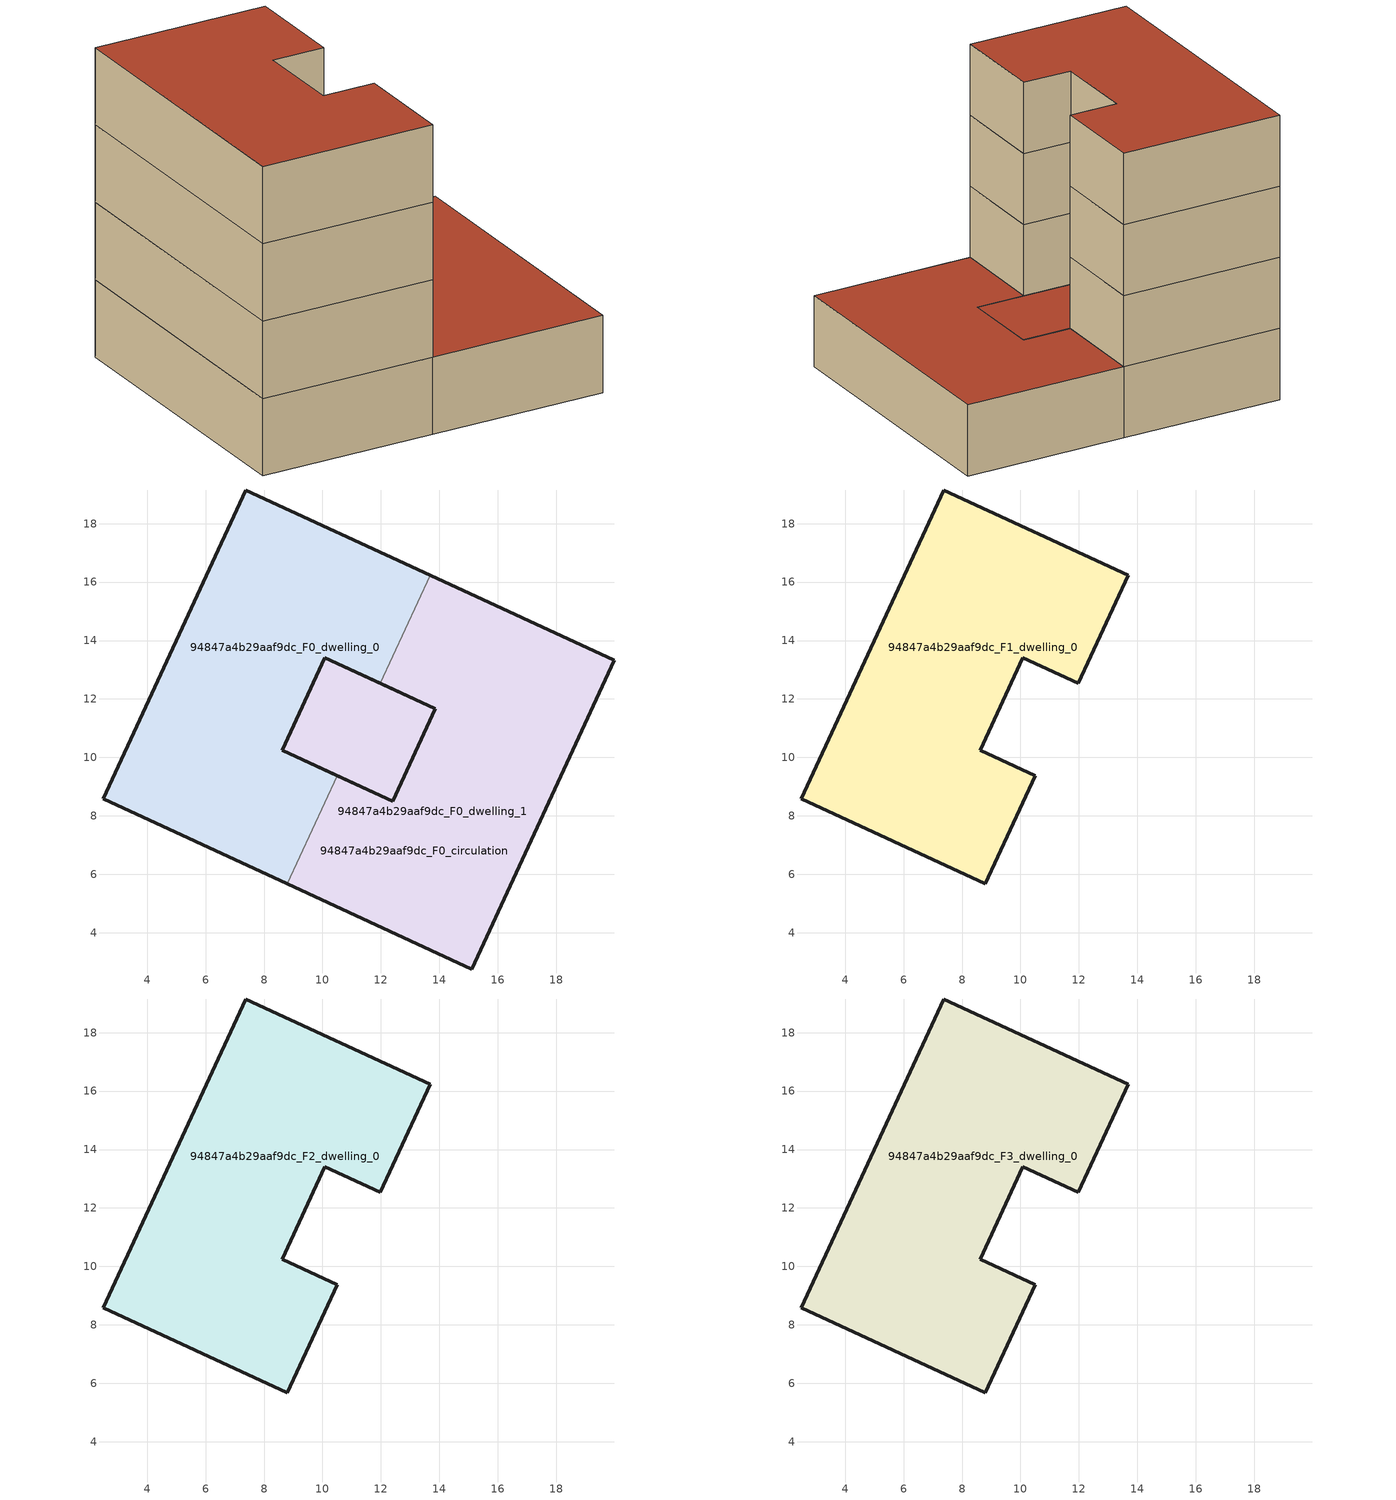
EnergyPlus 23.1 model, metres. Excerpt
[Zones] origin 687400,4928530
94847a4b29aaf9dc_F0_dwelling_0
 floor ground (EU_floor_Construction): 13.68,16.24 11.97,12.54 10.08,13.41 8.62,10.24 10.51,9.37 8.8,5.67 2.5,8.58 7.38,19.15 z0
 wall outside (EU_wall_Construction): 13.68,16.24 7.38,19.15 2.5,8.58 8.8,5.67 / 10.51,9.37 8.62,10.24 10.08,13.41 11.97,12.54 z0:3
 wall to 94847a4b29aaf9dc_F0_dwelling_1 (EU_wall_Construction): 8.8,5.67 10.51,9.37 / 11.97,12.54 13.68,16.24 z0:3
94847a4b29aaf9dc_F0_dwelling_1
 floor ground (EU_floor_Construction): 13.77,11.71 13.86,11.67 12.4,8.5 10.51,9.37 8.62,10.24 10.08,13.41 z0; 19.99,13.33 15.1,2.76 8.8,5.67 10.51,9.37 12.4,8.5 13.86,11.67 13.77,11.71 11.97,12.54 13.68,16.24 z0
 wall outside (EU_wall_Construction): 11.97,12.54 13.86,11.67 12.4,8.5 10.51,9.37 / 8.8,5.67 15.1,2.76 19.99,13.33 13.68,16.24 z0:3
 roof outside (EU_roof_Construction): 15.1,2.76 19.99,13.33 13.68,16.24 11.97,12.54 13.77,11.71 13.86,11.67 12.4,8.5 10.51,9.37 8.8,5.67 z3; 12.4,8.5 13.86,11.67 13.77,11.71 10.08,13.41 8.62,10.24 10.51,9.37 z3
94847a4b29aaf9dc_F0_circulation
 floor ground (EU_floor_Construction): 13.77,11.71 13.86,11.67 12.4,8.5 10.51,9.37 8.62,10.24 10.08,13.41 z0; 19.99,13.33 15.1,2.76 8.8,5.67 10.51,9.37 12.4,8.5 13.86,11.67 13.77,11.71 11.97,12.54 13.68,16.24 z0
 wall outside (EU_wall_Construction): 12.4,8.5 13.86,11.67 10.08,13.41 8.62,10.24 12.4,8.5 z0:3
 roof outside (EU_roof_Construction): 15.1,2.76 19.99,13.33 13.68,16.24 11.97,12.54 13.77,11.71 13.86,11.67 12.4,8.5 10.51,9.37 8.8,5.67 z3; 12.4,8.5 13.86,11.67 13.77,11.71 10.08,13.41 8.62,10.24 10.51,9.37 z3
94847a4b29aaf9dc_F1_dwelling_0
 floor to 94847a4b29aaf9dc_F0_dwelling_0 (EU_floor_Construction): 13.68,16.24 11.97,12.54 10.08,13.41 8.62,10.24 10.51,9.37 8.8,5.67 2.5,8.58 7.38,19.15 z3
 wall outside (EU_wall_Construction): 13.68,16.24 7.38,19.15 2.5,8.58 8.8,5.67 10.51,9.37 8.62,10.24 10.08,13.41 11.97,12.54 13.68,16.24 z3:6
94847a4b29aaf9dc_F2_dwelling_0
 floor to 94847a4b29aaf9dc_F1_dwelling_0 (EU_floor_Construction): 13.68,16.24 11.97,12.54 10.08,13.41 8.62,10.24 10.51,9.37 8.8,5.67 2.5,8.58 7.38,19.15 z6
 wall outside (EU_wall_Construction): 13.68,16.24 7.38,19.15 2.5,8.58 8.8,5.67 10.51,9.37 8.62,10.24 10.08,13.41 11.97,12.54 13.68,16.24 z6:9
94847a4b29aaf9dc_F3_dwelling_0
 floor to 94847a4b29aaf9dc_F2_dwelling_0 (EU_floor_Construction): 13.68,16.24 11.97,12.54 10.08,13.41 8.62,10.24 10.51,9.37 8.8,5.67 2.5,8.58 7.38,19.15 z9
 wall outside (EU_wall_Construction): 13.68,16.24 7.38,19.15 2.5,8.58 8.8,5.67 10.51,9.37 8.62,10.24 10.08,13.41 11.97,12.54 13.68,16.24 z9:12
 roof outside (EU_roof_Construction): 10.51,9.37 8.62,10.24 10.08,13.41 11.97,12.54 13.68,16.24 7.38,19.15 2.5,8.58 8.8,5.67 z12
[Building]
EU S2 Campaign: North Axis=0; Terrain=City; Solar Distribution=FullExterior
[Site:Location]
Bologna: Latitude=44.5; Longitude=11.25; Time Zone=1; Elevation=37
[SizingPeriod:WeatherFileDays]
AnnualSizingPeriod: Begin Month=1; Begin Day of Month=1; End Month=12; End Day of Month=31; Day of Week for Start Day=Monday; Use Weather File Daylight Saving Period=No; Use Weather File Rain and Snow Indicators=No
[MATERIAL]
EU_InternalMass_Material: Roughness=MediumRough; Thickness=0.1; Conductivity=1; Density=1800; Specific Heat=900; Thermal Absorptance=0.9; Solar Absorptance=0.7; Visible Absorptance=0.7
[MATERIAL:NOMASS] Roughness=MediumRough; Thermal Absorptance=0.9; Solar Absorptance=0.7; Visible Absorptance=0.7
Name | Thermal Resistance
EU_wall_NoMass | 0.937881
EU_roof_NoMass | 0.548572
EU_floor_NoMass | 0.71348
[CONSTRUCTION]
EU_wall_Construction: EU_wall_NoMass
EU_roof_Construction: EU_roof_NoMass
EU_floor_Construction: EU_floor_NoMass
EU_InternalMass_Construction: EU_InternalMass_Material
[ZONE] Type=1; Multiplier=1; Ceiling Height=autocalculate; Floor Area=autocalculate; Part of Total Floor Area=Yes
Name | Volume
94847a4b29aaf9dc_F0_dwelling_0; 94847a4b29aaf9dc_F1_dwelling_0; 94847a4b29aaf9dc_F2_dwelling_0; 94847a4b29aaf9dc_F3_dwelling_0 | 220.675
94847a4b29aaf9dc_F0_dwelling_1; 94847a4b29aaf9dc_F0_circulation | 264.328
[INTERNALMASS] Construction=EU_InternalMass_Construction
Name | Zone or ZoneList | Surface Area
94847a4b29aaf9dc_F0_dwelling_0_EU_InternalMass | 94847a4b29aaf9dc_F0_dwelling_0 | 73.5592
94847a4b29aaf9dc_F0_dwelling_1_EU_InternalMass | 94847a4b29aaf9dc_F0_dwelling_1 | 73.5592
94847a4b29aaf9dc_F1_dwelling_0_EU_InternalMass | 94847a4b29aaf9dc_F1_dwelling_0 | 161.668
94847a4b29aaf9dc_F2_dwelling_0_EU_InternalMass | 94847a4b29aaf9dc_F2_dwelling_0 | 161.668
94847a4b29aaf9dc_F3_dwelling_0_EU_InternalMass | 94847a4b29aaf9dc_F3_dwelling_0 | 161.668
[OTHEREQUIPMENT] Fuel Type=Electricity; Design Level Calculation Method=Watts/Area; Power per Zone Floor Area=1; Fraction Latent=0; Fraction Radiant=0; Fraction Lost=0; Carbon Dioxide Generation Rate=0; EndUse Subcategory=EU_Step8_InternalGains
Name | Zone or ZoneList or Space or SpaceList | Schedule
EU_Step8_InternalGain_94847a4b29aaf9dc_F0_dwelling_0_f000 | 94847a4b29aaf9dc_F0_dwelling_0 | EU_Step8_GainSchedule_94847a4b29aaf9dc_F0_dwelling_0_f000
EU_Step8_InternalGain_94847a4b29aaf9dc_F0_dwelling_1_f000 | 94847a4b29aaf9dc_F0_dwelling_1 | EU_Step8_GainSchedule_94847a4b29aaf9dc_F0_dwelling_1_f000
EU_Step8_InternalGain_94847a4b29aaf9dc_F1_dwelling_0_f000 | 94847a4b29aaf9dc_F1_dwelling_0 | EU_Step8_GainSchedule_94847a4b29aaf9dc_F1_dwelling_0_f000
EU_Step8_InternalGain_94847a4b29aaf9dc_F2_dwelling_0_f000 | 94847a4b29aaf9dc_F2_dwelling_0 | EU_Step8_GainSchedule_94847a4b29aaf9dc_F2_dwelling_0_f000
EU_Step8_InternalGain_94847a4b29aaf9dc_F3_dwelling_0_f000 | 94847a4b29aaf9dc_F3_dwelling_0 | EU_Step8_GainSchedule_94847a4b29aaf9dc_F3_dwelling_0_f000
[ZONEINFILTRATION:DESIGNFLOWRATE]
EU_Circulation_Infiltration_94847a4b29aaf9dc_F0_circulation: Zone or ZoneList or Space or SpaceList=94847a4b29aaf9dc_F0_circulation; Schedule=EU_AlwaysOn; Design Flow Rate Calculation Method=Flow/Area; Flow Rate per Floor Area=0.0005; Constant Term Coefficient=1; Temperature Term Coefficient=0; Velocity Term Coefficient=0; Velocity Squared Term Coefficient=0
[ZONEVENTILATION:DESIGNFLOWRATE] Schedule=EU_AlwaysOn; Design Flow Rate Calculation Method=AirChanges/Hour; Air Changes per Hour=0.687892; Ventilation Type=Natural; Fan Pressure Rise=0; Fan Total Efficiency=1; Constant Term Coefficient=1; Temperature Term Coefficient=0; Velocity Term Coefficient=0; Velocity Squared Term Coefficient=0; Minimum Indoor Temperature=-100; Maximum Indoor Temperature=100; Delta Temperature=-100; Minimum Outdoor Temperature=-100; Maximum Outdoor Temperature=100; Maximum Wind Speed=40
Name | Zone or ZoneList or Space or SpaceList
EU_ConstantAir_94847a4b29aaf9dc_F0_dwelling_0 | 94847a4b29aaf9dc_F0_dwelling_0
EU_ConstantAir_94847a4b29aaf9dc_F0_dwelling_1 | 94847a4b29aaf9dc_F0_dwelling_1
EU_ConstantAir_94847a4b29aaf9dc_F1_dwelling_0 | 94847a4b29aaf9dc_F1_dwelling_0
EU_ConstantAir_94847a4b29aaf9dc_F2_dwelling_0 | 94847a4b29aaf9dc_F2_dwelling_0
EU_ConstantAir_94847a4b29aaf9dc_F3_dwelling_0 | 94847a4b29aaf9dc_F3_dwelling_0
[HVACTEMPLATE:THERMOSTAT] Constant Heating Setpoint=20; Constant Cooling Setpoint=50
EU_HeatOnly_94847a4b29aaf9dc_F0_dwelling_0; EU_HeatOnly_94847a4b29aaf9dc_F0_dwelling_1; EU_HeatOnly_94847a4b29aaf9dc_F1_dwelling_0; EU_HeatOnly_94847a4b29aaf9dc_F2_dwelling_0; EU_HeatOnly_94847a4b29aaf9dc_F3_dwelling_0
[HVACTEMPLATE:ZONE:IDEALLOADSAIRSYSTEM] System Availability Schedule=EU_AlwaysOn; Maximum Heating Supply Air Temperature=50; Minimum Cooling Supply Air Temperature=13; Maximum Heating Supply Air Humidity Ratio=0.0156; Minimum Cooling Supply Air Humidity Ratio=0.0077; Heating Limit=NoLimit; Cooling Limit=NoLimit; Heating Availability Schedule=EU_AlwaysOn; Cooling Availability Schedule=EU_CoolingOff; Dehumidification Control Type=ConstantSensibleHeatRatio; Cooling Sensible Heat Ratio=0.7; Dehumidification Setpoint=60; Humidification Control Type=None; Humidification Setpoint=30; Outdoor Air Method=None; Outdoor Air Flow Rate per Person=0.00944; Outdoor Air Flow Rate per Zone Floor Area=0; Outdoor Air Flow Rate per Zone=0; Demand Controlled Ventilation Type=None; Outdoor Air Economizer Type=NoEconomizer; Heat Recovery Type=None; Sensible Heat Recovery Effectiveness=0.7; Latent Heat Recovery Effectiveness=0.65
Name | Template Thermostat
94847a4b29aaf9dc_F0_dwelling_0 | EU_HeatOnly_94847a4b29aaf9dc_F0_dwelling_0
94847a4b29aaf9dc_F0_dwelling_1 | EU_HeatOnly_94847a4b29aaf9dc_F0_dwelling_1
94847a4b29aaf9dc_F1_dwelling_0 | EU_HeatOnly_94847a4b29aaf9dc_F1_dwelling_0
94847a4b29aaf9dc_F2_dwelling_0 | EU_HeatOnly_94847a4b29aaf9dc_F2_dwelling_0
94847a4b29aaf9dc_F3_dwelling_0 | EU_HeatOnly_94847a4b29aaf9dc_F3_dwelling_0
[SIZING:ZONE] Zone Cooling Design Supply Air Temperature Input Method=SupplyAirTemperature; Zone Cooling Design Supply Air Temperature=13; Zone Heating Design Supply Air Temperature Input Method=SupplyAirTemperature; Zone Heating Design Supply Air Temperature=50; Zone Cooling Design Supply Air Humidity Ratio=0.008; Zone Heating Design Supply Air Humidity Ratio=0.008; Cooling Design Air Flow Method=DesignDay; Cooling Design Air Flow Rate=0; Cooling Minimum Air Flow per Zone Floor Area=0.000762; Cooling Minimum Air Flow=0; Cooling Minimum Air Flow Fraction=0.2; Heating Design Air Flow Method=DesignDay; Heating Design Air Flow Rate=0; Heating Maximum Air Flow per Zone Floor Area=0.002032; Heating Maximum Air Flow=0.141576; Heating Maximum Air Flow Fraction=0.3; Account for Dedicated Outdoor Air System=No; Dedicated Outdoor Air System Control Strategy=NeutralSupplyAir; Dedicated Outdoor Air Low Setpoint Temperature for Design=autosize; Dedicated Outdoor Air High Setpoint Temperature for Design=autosize; Zone Load Sizing Method=Sensible Load Only No Latent Load; Zone Latent Cooling Design Supply Air Humidity Ratio Input Method=HumidityRatioDifference; Zone Cooling Design Supply Air Humidity Ratio Difference=0.005; Zone Latent Heating Design Supply Air Humidity Ratio Input Method=HumidityRatioDifference; Zone Humidification Design Supply Air Humidity Ratio Difference=0.005
94847a4b29aaf9dc_F0_dwelling_0; 94847a4b29aaf9dc_F0_dwelling_1; 94847a4b29aaf9dc_F1_dwelling_0; 94847a4b29aaf9dc_F2_dwelling_0; 94847a4b29aaf9dc_F3_dwelling_0
[SCHEDULE:CONSTANT]
Name | Hourly Value
EU_AlwaysOn | 1
EU_CoolingOff | 0
[SCHEDULE:FILE] Column Number=1; Rows to Skip at Top=0; Number of Hours of Data=8760; Column Separator=Comma; Interpolate to Timestep=No; Minutes per Item=60; Adjust Schedule for Daylight Savings=Yes
Name | File
EU_Step8_GainSchedule_94847a4b29aaf9dc_F0_dwelling_0_f000 | ../../schedules/94847a4b29aaf9dc/94847a4b29aaf9dc_F0_dwelling_0_f000_gain.csv
EU_Step8_GainSchedule_94847a4b29aaf9dc_F0_dwelling_1_f000 | ../../schedules/94847a4b29aaf9dc/94847a4b29aaf9dc_F0_dwelling_1_f000_gain.csv
EU_Step8_GainSchedule_94847a4b29aaf9dc_F1_dwelling_0_f000 | ../../schedules/94847a4b29aaf9dc/94847a4b29aaf9dc_F1_dwelling_0_f000_gain.csv
EU_Step8_GainSchedule_94847a4b29aaf9dc_F2_dwelling_0_f000 | ../../schedules/94847a4b29aaf9dc/94847a4b29aaf9dc_F2_dwelling_0_f000_gain.csv
EU_Step8_GainSchedule_94847a4b29aaf9dc_F3_dwelling_0_f000 | ../../schedules/94847a4b29aaf9dc/94847a4b29aaf9dc_F3_dwelling_0_f000_gain.csv
